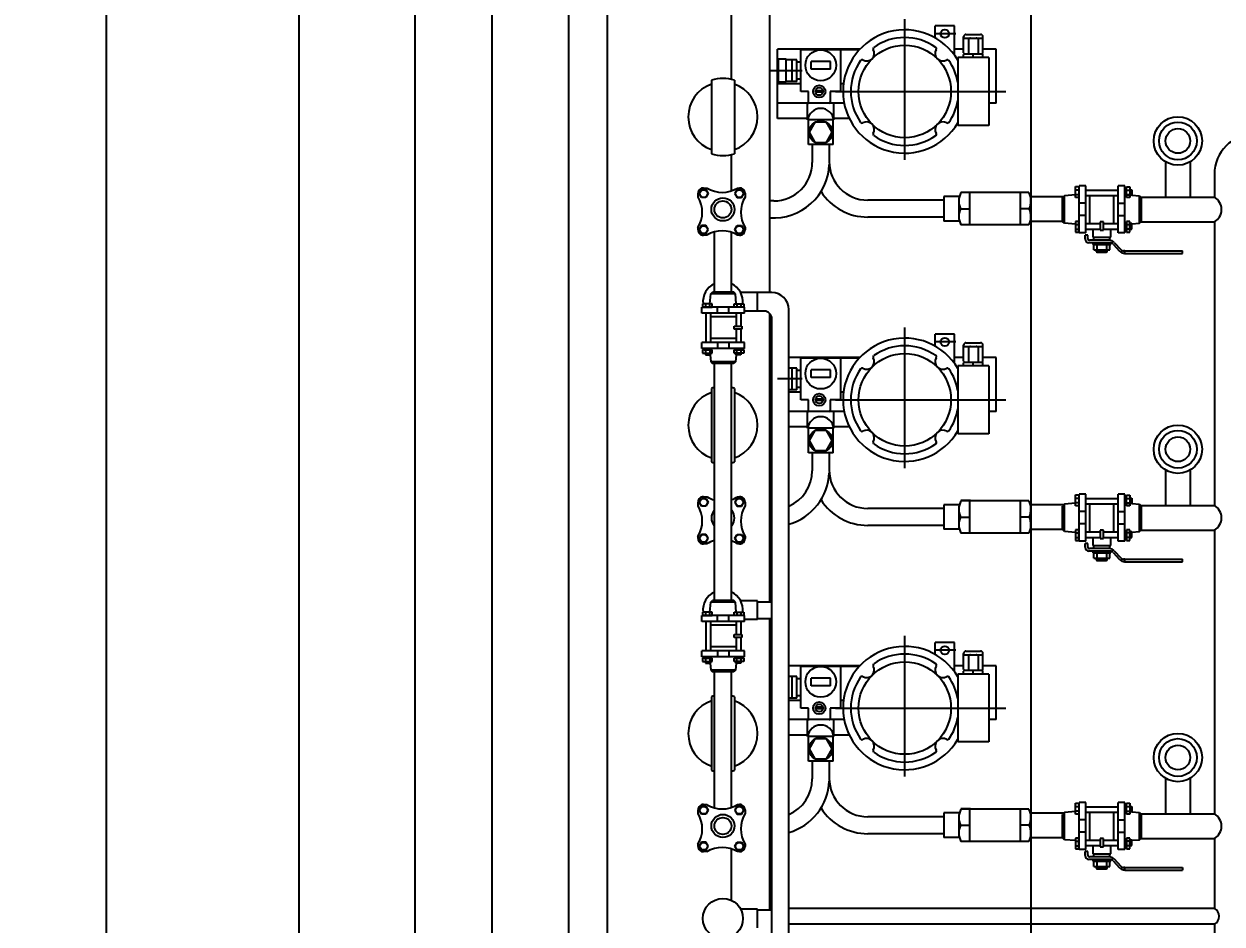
# Model space of a CAD drawing. Extents: x -59142 to 322364, y -122476 to 91021.
# Drawn here: x -14442 to -12886, y 63491 to 64659 of the extents above; entities that cross this region are included whole.
import ezdxf

# ---------------------------------------------------------------- set-up
doc = ezdxf.new("R2010")
doc.units = 0
doc.header["$LTSCALE"] = 1000
doc.header["$MEASUREMENT"] = 0
doc.layers.add('EQUIPMENT', color=171, linetype='Continuous')
doc.styles.get("Standard").update_dxf_attribs({"font": 'gbenor.shx', "bigfont": 'gbcbig.shx'})
doc.dimstyles.get("Standard").update_dxf_attribs({"dimscale": 100, "dimtxt": 3.5, "dimasz": 1, "dimexe": 2.5, "dimexo": 3, "dimgap": 1.5, "dimtad": 1, "dimdec": 0, "dimzin": 0, "dimdsep": 46, "dimtxsty": 'Standard', "dimblk": 'ARCHTICK', "dimcen": 0.09, "dimadec": 0, "dimazin": 0, "dimtfac": 1, "dimtdec": 0, "dimtix": 1, "dimtmove": 2, "dimatfit": 3, "dimfxl": 1, "dimtolj": 1, "dimtzin": 0, "dimarcsym": 0})

# ---------------------------------------------------------------- blocks, each defined once
blk = doc.blocks.new('A$C057769C0')
at = {"layer": 'EQUIPMENT', "linetype": 'Continuous'}
for p, q in [((6950, 1299.5), (6950, 9599.5)), ((7550, 1349.5), (7550, 5749.5)), ((7000, 1349.5), (7000, 4999.5)), ((7161, 4215.3), (7161, 4409.5)), ((7211, 3938.5), (7211, 4409.5)), ((7135, 4214.2), (7135, 4118.8)), ((7165, 4214.2), (7165, 4118.8)), ((7266, 4130.5), (7266, 4107.5)), ((7288, 4130.5), (7288, 4107.5)), ((7161, 4070.6), (7161, 4117.7)), ((7724.6, 4108.2), (7724.6, 4062.3)), ((7756.6, 4108.2), (7756.6, 4062.3)), ((7456.9, 4063.4), (7436.9, 4063.4)), ((7436.9, 4063.4), (7436.9, 4031.4)), ((7692.4, 4062.3), (7788, 4062.3)), ((7216, 4057.5), (7211, 4057.5)), ((7436.9, 4058.5), (7338, 4058.5)), ((7436.9, 4036.5), (7338, 4036.5)), ((7456.9, 4031.4), (7436.9, 4031.4)), ((7692.4, 4030.3), (7788, 4030.3)), ((7139, 3939.1), (7139, 4017.3)), ((7161, 3939.1), (7161, 4016.8)), ((7213.5, 3938.5), (7173.1, 3938.5)), ((7195, 3914.5), (7195, 3938.5)), ((7203.5, 3914.5), (7177.9, 3914.5)), ((7211, 3537.5), (7211, 3911.1)), ((7213.5, 1948.5), (7213.5, 3904.5)), ((7235.5, 1936.5), (7235.5, 3916.5)), ((7164.2, 3846.6), (7136.6, 3846.6)), ((7139, 3539.1), (7139, 3846.6)), ((7161, 3539.1), (7161, 3846.6)), ((7135, 3814.2), (7135, 3718.8)), ((7165, 3814.2), (7165, 3718.8)), ((7266, 3730.5), (7266, 3707.5)), ((7288, 3730.5), (7288, 3707.5)), ((7724.6, 3708.2), (7724.6, 3662.3)), ((7756.6, 3708.2), (7756.6, 3662.3)), ((7436.9, 3658.5), (7338, 3658.5)), ((7456.9, 3663.4), (7436.9, 3663.4)), ((7436.9, 3663.4), (7436.9, 3631.4)), ((7690.7, 3662.3), (7788, 3662.3)), ((7436.9, 3636.5), (7338, 3636.5)), ((7456.9, 3631.4), (7436.9, 3631.4)), ((7690.7, 3630.3), (7788, 3630.3)), ((7195, 3538.5), (7173.1, 3538.5)), ((7195, 3514.5), (7195, 3538.5)), ((7195, 3537.5), (7213.5, 3537.5)), ((7195, 3515.5), (7213.5, 3515.5)), ((7211, 3137.5), (7211, 3515.5)), ((7195, 3514.5), (7177.9, 3514.5)), ((7164.2, 3446.6), (7136.6, 3446.6)), ((7139, 3270.1), (7139, 3446.6)), ((7161, 3270.6), (7161, 3446.6)), ((7135, 3414.2), (7135, 3318.8)), ((7165, 3414.2), (7165, 3318.8)), ((7266, 3330.5), (7266, 3307.5)), ((7288, 3330.5), (7288, 3307.5)), ((7724.6, 3308.2), (7724.6, 3262.3)), ((7756.6, 3308.2), (7756.6, 3262.3)), ((7436.9, 3258.5), (7338, 3258.5)), ((7456.9, 3263.4), (7436.9, 3263.4)), ((7436.9, 3263.4), (7436.9, 3231.4)), ((7692.4, 3262.3), (7788, 3262.3)), ((7436.9, 3236.5), (7338, 3236.5)), ((7456.9, 3231.4), (7436.9, 3231.4)), ((7692.4, 3230.3), (7788, 3230.3)), ((7161, 3150.1), (7161, 3216.8)), ((7746.5, 3192.7), (7746.5, 3189.3)), ((7195, 3138.5), (7173.1, 3138.5)), ((7195, 3114.5), (7195, 3138.5)), ((7195, 3137.5), (7213.5, 3137.5))]:
    blk.add_line(p, q, dxfattribs=at)
at = {"layer": 'EQUIPMENT', "ltscale": 10}
for p, q in [((7386, 4110.9), (7386, 4293.2)), ((7252.7, 4226.5), (7211.2, 4226.5)), ((7296, 4199.5), (7517.1, 4199.5)), ((7386, 3710.9), (7386, 3893.2)), ((7252.7, 3826.5), (7221, 3826.5)), ((7296, 3799.5), (7517.1, 3799.5)), ((7386, 3310.9), (7386, 3493.2)), ((7296, 3399.5), (7517.1, 3399.5))]:
    blk.add_line(p, q, dxfattribs=at)
at = {"layer": 'EQUIPMENT'}
for p, q in [((7425.5, 4269.1), (7425.5, 4284.5)), ((7450.5, 4284.5), (7425.5, 4284.5)), ((7450.5, 4246.8), (7450.5, 4284.5)), ((7452.3, 4274.5), (7424, 4274.5)), ((7462.5, 4249.5), (7462.5, 4270.5)), ((7462.5, 4268.5), (7487.5, 4268.5)), ((7465.5, 4273.5), (7484.5, 4273.5)), ((7468.7, 4268.5), (7468.7, 4248.5)), ((7481.2, 4268.5), (7481.2, 4248.5)), ((7487.5, 4249.5), (7487.5, 4270.5)), ((7327.9, 4254.5), (7221, 4254.5)), ((7221, 4164.5), (7221, 4254.5)), ((7327, 4253.5), (7251, 4253.5)), ((7251, 4199.5), (7251, 4253.5)), ((7303, 4199.5), (7303, 4253.5)), ((7462.5, 4254.5), (7450.5, 4254.5)), ((7462.5, 4249.5), (7463.5, 4248.5)), ((7463.5, 4248.5), (7462.5, 4247.5)), ((7462.5, 4243.5), (7462.5, 4247.5)), ((7463.5, 4248.5), (7486.5, 4248.5)), ((7475, 4243.5), (7475, 4248.5)), ((7487.5, 4249.5), (7486.5, 4248.5)), ((7486.5, 4248.5), (7487.5, 4247.5)), ((7504.9, 4254.5), (7487.5, 4254.5)), ((7487.5, 4243.5), (7487.5, 4247.5)), ((7504.9, 4184.5), (7504.9, 4254.5)), ((7222, 4211.5), (7222, 4241.5)), ((7232, 4241.5), (7222, 4241.5)), ((7232, 4211.5), (7232, 4241.5)), ((7246, 4240.5), (7232, 4240.5)), ((7240, 4212.5), (7240, 4240.5)), ((7246, 4212.5), (7246, 4240.5)), ((7251, 4237.5), (7246, 4237.5)), ((7264.5, 4228.5), (7264.5, 4238.5)), ((7289.5, 4238.5), (7264.5, 4238.5)), ((7289.5, 4228.5), (7289.5, 4238.5)), ((7495, 4243.5), (7455, 4243.5)), ((7455, 4243.5), (7455, 4155.5)), ((7495, 4243.5), (7495, 4155.5)), ((7251, 4215.5), (7246, 4215.5)), ((7289.5, 4228.5), (7264.5, 4228.5)), ((7251, 4209.5), (7221, 4209.5)), ((7232, 4211.5), (7222, 4211.5)), ((7246, 4212.5), (7232, 4212.5)), ((7261, 4199.5), (7251, 4199.5)), ((7261, 4185.5), (7261, 4199.5)), ((7280, 4200.5), (7270, 4200.5)), ((7303, 4199.5), (7289, 4199.5)), ((7289, 4199.5), (7289, 4185.5)), ((7306.6, 4209.5), (7303, 4209.5)), ((7307.4, 4184.5), (7221, 4184.5)), ((7260, 4162.5), (7260, 4184.5)), ((7280, 4198.5), (7270, 4198.5)), ((7294, 4162.5), (7294, 4184.5)), ((7504.9, 4184.5), (7495, 4184.5)), ((7260, 4164.5), (7221, 4164.5)), ((7294, 4162.5), (7260, 4162.5)), ((7261, 4130.5), (7261, 4162.5)), ((7269.5, 4159.5), (7262, 4146.5)), ((7284.5, 4159.5), (7269.5, 4159.5)), ((7292, 4146.5), (7284.5, 4159.5)), ((7293, 4130.5), (7293, 4162.5)), ((7314.1, 4164.5), (7294, 4164.5)), ((7495, 4155.5), (7455, 4155.5)), ((7262, 4146.5), (7269.5, 4133.5)), ((7284.5, 4133.5), (7292, 4146.5)), ((7293, 4130.5), (7261, 4130.5)), ((7269.5, 4133.5), (7284.5, 4133.5)), ((7788, 4092.1), (7788, 4062.3)), ((7117.7, 4062.5), (7117.7, 4067.4)), ((7119.1, 4067), (7122.1, 4072.2)), ((7122.1, 4061.9), (7119.1, 4067)), ((7122.1, 4072.2), (7128, 4072.2)), ((7128, 4061.9), (7122.1, 4061.9)), ((7124.1, 4074.2), (7129.4, 4074.2)), ((7128, 4072.2), (7131, 4067)), ((7131, 4067), (7128, 4061.9)), ((7168.4, 4072.2), (7165.4, 4067)), ((7165.4, 4067), (7168.4, 4061.9)), ((7174.3, 4072.2), (7168.4, 4072.2)), ((7168.4, 4061.9), (7174.3, 4061.9)), ((7168.8, 4074.2), (7172.3, 4074.2)), ((7177.3, 4067), (7174.3, 4072.2)), ((7174.3, 4061.9), (7177.3, 4067)), ((7178.7, 4067.4), (7178.7, 4062.5)), ((7788, 4030.3), (7788, 3662.3)), ((7117.7, 4020), (7117.7, 4023.1)), ((7122.1, 4025.5), (7119.1, 4020.3)), ((7119.1, 4020.3), (7122.1, 4015.2)), ((7128, 4025.5), (7122.1, 4025.5)), ((7122.1, 4015.2), (7128, 4015.2)), ((7129.4, 4013.2), (7124.1, 4013.2)), ((7131, 4020.3), (7128, 4025.5)), ((7128, 4015.2), (7131, 4020.3)), ((7165.4, 4020.3), (7168.4, 4025.5)), ((7168.4, 4015.2), (7165.4, 4020.3)), ((7168.4, 4025.5), (7174.3, 4025.5)), ((7174.3, 4015.2), (7168.4, 4015.2)), ((7172.3, 4013.2), (7168.8, 4013.2)), ((7174.3, 4025.5), (7177.3, 4020.3)), ((7177.3, 4020.3), (7174.3, 4015.2)), ((7178.7, 4023.1), (7178.7, 4020)), ((7746.5, 3989.3), (7746.5, 3992.7)), ((7133.2, 3923.9), (7134.3, 3936.9)), ((7134.3, 3936.9), (7136.6, 3939.1)), ((7166.3, 3936.9), (7134.3, 3936.9)), ((7164.2, 3939.1), (7136.6, 3939.1)), ((7166.3, 3936.9), (7164.2, 3939.1)), ((7167.4, 3923.9), (7166.3, 3936.9)), ((7122.7, 3911.9), (7122.7, 3919.7)), ((7177.9, 3919.7), (7122.7, 3919.7)), ((7123.5, 3923.9), (7123.5, 3919.8)), ((7136.2, 3923.9), (7123.5, 3923.9)), ((7123.5, 3919.8), (7136.2, 3919.8)), ((7127.2, 3923.8), (7127.2, 3920)), ((7132.6, 3923.6), (7132.6, 3920.1)), ((7132.9, 3919.7), (7132.9, 3919.8)), ((7136.2, 3919.8), (7136.2, 3923.9)), ((7143, 3911.9), (7143, 3919.7)), ((7157.5, 3911.9), (7157.5, 3919.7)), ((7164.4, 3919.8), (7164.4, 3923.9)), ((7164.4, 3923.9), (7177.1, 3923.9)), ((7177.1, 3919.8), (7164.4, 3919.8)), ((7167.7, 3919.7), (7167.7, 3919.8)), ((7168, 3923.6), (7168, 3920.1)), ((7173.4, 3923.8), (7173.4, 3920)), ((7177.1, 3923.9), (7177.1, 3919.8)), ((7177.9, 3911.9), (7177.9, 3919.7)), ((7177.9, 3911.9), (7122.7, 3911.9)), ((7127.6, 3911.9), (7127.6, 3873.9)), ((7133.9, 3911.9), (7133.9, 3873.9)), ((7167, 3906.9), (7133.9, 3906.9)), ((7167, 3911.9), (7167, 3894.9)), ((7173.3, 3911.9), (7173.3, 3894.9)), ((7164.7, 3891.1), (7164.7, 3894.9)), ((7164.7, 3894.9), (7174.6, 3894.9)), ((7174.6, 3891.1), (7164.7, 3891.1)), ((7167, 3891.1), (7167, 3873.9)), ((7173.3, 3891.1), (7173.3, 3873.9)), ((7174.6, 3894.9), (7174.6, 3891.1)), ((7122.7, 3866.1), (7122.7, 3873.9)), ((7177.9, 3873.9), (7122.7, 3873.9)), ((7167, 3878.9), (7133.9, 3878.9)), ((7143, 3873.9), (7143, 3866.1)), ((7157.5, 3873.9), (7157.5, 3866.1)), ((7177.9, 3866.1), (7177.9, 3873.9)), ((7452.3, 3874.5), (7424, 3874.5)), ((7425.5, 3869.1), (7425.5, 3884.5)), ((7450.5, 3884.5), (7425.5, 3884.5)), ((7450.5, 3846.8), (7450.5, 3884.5)), ((7465.5, 3873.5), (7484.5, 3873.5)), ((7177.9, 3866.1), (7122.7, 3866.1)), ((7123.6, 3864.1), (7123.6, 3860)), ((7136.2, 3864.1), (7123.6, 3864.1)), ((7123.6, 3860), (7136.2, 3860)), ((7125.6, 3865.9), (7125.6, 3864.3)), ((7134.7, 3865.9), (7125.6, 3865.9)), ((7125.6, 3864.3), (7134.7, 3864.3)), ((7127.3, 3860), (7127.3, 3857.7)), ((7127.3, 3857.7), (7133.7, 3857.7)), ((7127.5, 3863.9), (7127.5, 3860.2)), ((7132.8, 3863.7), (7132.8, 3860.3)), ((7132.9, 3866.1), (7133.4, 3860)), ((7133.6, 3857.7), (7134.3, 3848.8)), ((7133.7, 3857.7), (7133.7, 3860)), ((7134.7, 3864.3), (7134.7, 3865.9)), ((7136.2, 3860), (7136.2, 3864.1)), ((7164.4, 3860), (7164.4, 3864.1)), ((7164.4, 3864.1), (7177, 3864.1)), ((7177, 3860), (7164.4, 3860)), ((7165.9, 3864.3), (7165.9, 3865.9)), ((7165.9, 3865.9), (7175, 3865.9)), ((7175, 3864.3), (7165.9, 3864.3)), ((7167, 3857.7), (7166.3, 3848.8)), ((7166.9, 3857.7), (7166.9, 3860)), ((7173.2, 3857.7), (7166.9, 3857.7)), ((7167.7, 3866.1), (7167.7, 3865.9)), ((7167.8, 3863.7), (7167.8, 3860.3)), ((7173.1, 3863.9), (7173.1, 3860.2)), ((7173.2, 3860), (7173.2, 3857.7)), ((7175, 3865.9), (7175, 3864.3)), ((7177, 3864.1), (7177, 3860)), ((7462.5, 3849.5), (7462.5, 3870.5)), ((7462.5, 3868.5), (7487.5, 3868.5)), ((7468.7, 3868.5), (7468.7, 3848.5)), ((7481.2, 3868.5), (7481.2, 3848.5)), ((7487.5, 3849.5), (7487.5, 3870.5)), ((7134.3, 3848.8), (7136.6, 3846.6)), ((7166.3, 3848.8), (7134.3, 3848.8)), ((7166.3, 3848.8), (7164.2, 3846.6)), ((7327.9, 3854.5), (7235.5, 3854.5)), ((7327, 3853.5), (7251, 3853.5)), ((7251, 3799.5), (7251, 3853.5)), ((7303, 3799.5), (7303, 3853.5)), ((7462.5, 3854.5), (7450.5, 3854.5)), ((7495, 3843.5), (7455, 3843.5)), ((7455, 3843.5), (7455, 3755.5)), ((7462.5, 3849.5), (7463.5, 3848.5)), ((7463.5, 3848.5), (7462.5, 3847.5)), ((7462.5, 3843.5), (7462.5, 3847.5)), ((7463.5, 3848.5), (7486.5, 3848.5)), ((7475, 3843.5), (7475, 3848.5)), ((7487.5, 3849.5), (7486.5, 3848.5)), ((7486.5, 3848.5), (7487.5, 3847.5)), ((7504.9, 3854.5), (7487.5, 3854.5)), ((7487.5, 3843.5), (7487.5, 3847.5)), ((7495, 3843.5), (7495, 3755.5)), ((7504.9, 3784.5), (7504.9, 3854.5)), ((7246, 3840.5), (7235.5, 3840.5)), ((7240, 3812.5), (7240, 3840.5)), ((7246, 3812.5), (7246, 3840.5)), ((7251, 3837.5), (7246, 3837.5)), ((7264.5, 3828.5), (7264.5, 3838.5)), ((7289.5, 3838.5), (7264.5, 3838.5)), ((7289.5, 3828.5), (7264.5, 3828.5)), ((7289.5, 3828.5), (7289.5, 3838.5)), ((7246, 3812.5), (7235.5, 3812.5)), ((7251, 3815.5), (7246, 3815.5)), ((7251, 3809.5), (7235.5, 3809.5)), ((7261, 3799.5), (7251, 3799.5)), ((7261, 3785.5), (7261, 3799.5)), ((7280, 3800.5), (7270, 3800.5)), ((7280, 3798.5), (7270, 3798.5)), ((7303, 3799.5), (7289, 3799.5)), ((7289, 3799.5), (7289, 3785.5)), ((7306.6, 3809.5), (7303, 3809.5)), ((7307.4, 3784.5), (7235.5, 3784.5)), ((7260, 3762.5), (7260, 3784.5)), ((7294, 3762.5), (7294, 3784.5)), ((7504.9, 3784.5), (7495, 3784.5)), ((7260, 3764.5), (7235.5, 3764.5)), ((7314.1, 3764.5), (7294, 3764.5)), ((7294, 3762.5), (7260, 3762.5)), ((7261, 3730.5), (7261, 3762.5)), ((7269.5, 3759.5), (7262, 3746.5)), ((7284.5, 3759.5), (7269.5, 3759.5)), ((7292, 3746.5), (7284.5, 3759.5)), ((7293, 3730.5), (7293, 3762.5)), ((7495, 3755.5), (7455, 3755.5)), ((7262, 3746.5), (7269.5, 3733.5)), ((7269.5, 3733.5), (7284.5, 3733.5)), ((7284.5, 3733.5), (7292, 3746.5)), ((7293, 3730.5), (7261, 3730.5)), ((7119.1, 3666.5), (7122.1, 3671.6)), ((7122.1, 3671.6), (7128, 3671.6)), ((7124.1, 3673.6), (7129.4, 3673.6)), ((7128, 3671.6), (7131, 3666.5)), ((7168.4, 3671.6), (7165.4, 3666.5)), ((7174.3, 3671.6), (7168.4, 3671.6)), ((7168.8, 3673.6), (7172.3, 3673.6)), ((7177.3, 3666.5), (7174.3, 3671.6)), ((7117.7, 3661.9), (7117.7, 3666.8)), ((7122.1, 3661.3), (7119.1, 3666.5)), ((7128, 3661.3), (7122.1, 3661.3)), ((7131, 3666.5), (7128, 3661.3)), ((7165.4, 3666.5), (7168.4, 3661.3)), ((7168.4, 3661.3), (7174.3, 3661.3)), ((7174.3, 3661.3), (7177.3, 3666.5)), ((7178.7, 3666.8), (7178.7, 3661.9)), ((7122.1, 3624.9), (7119.1, 3619.8)), ((7128, 3624.9), (7122.1, 3624.9)), ((7131, 3619.8), (7128, 3624.9)), ((7165.4, 3619.8), (7168.4, 3624.9)), ((7168.4, 3624.9), (7174.3, 3624.9)), ((7174.3, 3624.9), (7177.3, 3619.8)), ((7788, 3630.3), (7788, 3262.3)), ((7117.7, 3619.4), (7117.7, 3622.5)), ((7119.1, 3619.8), (7122.1, 3614.6)), ((7122.1, 3614.6), (7128, 3614.6)), ((7129.4, 3612.6), (7124.1, 3612.6)), ((7128, 3614.6), (7131, 3619.8)), ((7168.4, 3614.6), (7165.4, 3619.8)), ((7174.3, 3614.6), (7168.4, 3614.6)), ((7172.3, 3612.6), (7168.8, 3612.6)), ((7177.3, 3619.8), (7174.3, 3614.6)), ((7178.7, 3622.5), (7178.7, 3619.4)), ((7746.5, 3589.3), (7746.5, 3592.7)), ((7133.2, 3523.9), (7134.3, 3536.9)), ((7134.3, 3536.9), (7136.6, 3539.1)), ((7166.3, 3536.9), (7134.3, 3536.9)), ((7164.2, 3539.1), (7136.6, 3539.1)), ((7166.3, 3536.9), (7164.2, 3539.1)), ((7167.4, 3523.9), (7166.3, 3536.9)), ((7122.7, 3511.9), (7122.7, 3519.7)), ((7177.9, 3519.7), (7122.7, 3519.7)), ((7123.5, 3523.9), (7123.5, 3519.8)), ((7136.2, 3523.9), (7123.5, 3523.9)), ((7123.5, 3519.8), (7136.2, 3519.8)), ((7127.2, 3523.8), (7127.2, 3520)), ((7132.6, 3523.6), (7132.6, 3520.1)), ((7132.9, 3519.7), (7132.9, 3519.8)), ((7136.2, 3519.8), (7136.2, 3523.9)), ((7143, 3511.9), (7143, 3519.7)), ((7157.5, 3511.9), (7157.5, 3519.7)), ((7164.4, 3519.8), (7164.4, 3523.9)), ((7164.4, 3523.9), (7177.1, 3523.9)), ((7177.1, 3519.8), (7164.4, 3519.8)), ((7167.7, 3519.7), (7167.7, 3519.8)), ((7168, 3523.6), (7168, 3520.1)), ((7173.4, 3523.8), (7173.4, 3520)), ((7177.1, 3523.9), (7177.1, 3519.8)), ((7177.9, 3511.9), (7177.9, 3519.7)), ((7177.9, 3511.9), (7122.7, 3511.9)), ((7127.6, 3511.9), (7127.6, 3473.9)), ((7133.9, 3511.9), (7133.9, 3473.9)), ((7167, 3506.9), (7133.9, 3506.9)), ((7167, 3511.9), (7167, 3494.9)), ((7173.3, 3511.9), (7173.3, 3494.9)), ((7164.7, 3491.1), (7164.7, 3494.9)), ((7164.7, 3494.9), (7174.6, 3494.9)), ((7174.6, 3491.1), (7164.7, 3491.1)), ((7167, 3491.1), (7167, 3473.9)), ((7173.3, 3491.1), (7173.3, 3473.9)), ((7174.6, 3494.9), (7174.6, 3491.1)), ((7425.5, 3469.1), (7425.5, 3484.5)), ((7450.5, 3484.5), (7425.5, 3484.5)), ((7450.5, 3446.8), (7450.5, 3484.5)), ((7122.7, 3466.1), (7122.7, 3473.9)), ((7177.9, 3473.9), (7122.7, 3473.9)), ((7167, 3478.9), (7133.9, 3478.9)), ((7143, 3473.9), (7143, 3466.1)), ((7157.5, 3473.9), (7157.5, 3466.1)), ((7177.9, 3466.1), (7177.9, 3473.9)), ((7452.3, 3474.5), (7424, 3474.5)), ((7462.5, 3449.5), (7462.5, 3470.5)), ((7462.5, 3468.5), (7487.5, 3468.5)), ((7465.5, 3473.5), (7484.5, 3473.5)), ((7468.7, 3468.5), (7468.7, 3448.5)), ((7481.2, 3468.5), (7481.2, 3448.5)), ((7487.5, 3449.5), (7487.5, 3470.5)), ((7177.9, 3466.1), (7122.7, 3466.1)), ((7123.6, 3464.1), (7123.6, 3460)), ((7136.2, 3464.1), (7123.6, 3464.1)), ((7123.6, 3460), (7136.2, 3460)), ((7125.6, 3465.9), (7125.6, 3464.3)), ((7134.7, 3465.9), (7125.6, 3465.9)), ((7125.6, 3464.3), (7134.7, 3464.3)), ((7127.3, 3460), (7127.3, 3457.7)), ((7127.3, 3457.7), (7133.7, 3457.7)), ((7127.5, 3463.9), (7127.5, 3460.2)), ((7132.8, 3463.7), (7132.8, 3460.3)), ((7132.9, 3466.1), (7133.4, 3460)), ((7133.6, 3457.7), (7134.3, 3448.8)), ((7133.7, 3457.7), (7133.7, 3460)), ((7134.7, 3464.3), (7134.7, 3465.9)), ((7136.2, 3460), (7136.2, 3464.1)), ((7164.4, 3460), (7164.4, 3464.1)), ((7164.4, 3464.1), (7177, 3464.1)), ((7177, 3460), (7164.4, 3460)), ((7165.9, 3464.3), (7165.9, 3465.9)), ((7165.9, 3465.9), (7175, 3465.9)), ((7175, 3464.3), (7165.9, 3464.3)), ((7167, 3457.7), (7166.3, 3448.8)), ((7166.9, 3457.7), (7166.9, 3460)), ((7173.2, 3457.7), (7166.9, 3457.7)), ((7167.7, 3466.1), (7167.7, 3465.9)), ((7167.8, 3463.7), (7167.8, 3460.3)), ((7173.1, 3463.9), (7173.1, 3460.2)), ((7173.2, 3460), (7173.2, 3457.7)), ((7175, 3465.9), (7175, 3464.3)), ((7177, 3464.1), (7177, 3460)), ((7327.9, 3454.5), (7235.5, 3454.5)), ((7327, 3453.5), (7251, 3453.5)), ((7251, 3399.5), (7251, 3453.5)), ((7303, 3399.5), (7303, 3453.5)), ((7462.5, 3454.5), (7450.5, 3454.5)), ((7504.9, 3454.5), (7487.5, 3454.5)), ((7504.9, 3384.5), (7504.9, 3454.5)), ((7134.3, 3448.8), (7136.6, 3446.6)), ((7166.3, 3448.8), (7134.3, 3448.8)), ((7166.3, 3448.8), (7164.2, 3446.6)), ((7246, 3440.5), (7235.5, 3440.5)), ((7240, 3412.5), (7240, 3440.5)), ((7246, 3412.5), (7246, 3440.5)), ((7251, 3437.5), (7246, 3437.5)), ((7264.5, 3428.5), (7264.5, 3438.5)), ((7289.5, 3438.5), (7264.5, 3438.5)), ((7289.5, 3428.5), (7289.5, 3438.5)), ((7495, 3443.5), (7455, 3443.5)), ((7455, 3443.5), (7455, 3355.5)), ((7462.5, 3449.5), (7463.5, 3448.5)), ((7463.5, 3448.5), (7462.5, 3447.5)), ((7462.5, 3443.5), (7462.5, 3447.5)), ((7463.5, 3448.5), (7486.5, 3448.5)), ((7475, 3443.5), (7475, 3448.5)), ((7487.5, 3449.5), (7486.5, 3448.5)), ((7486.5, 3448.5), (7487.5, 3447.5)), ((7487.5, 3443.5), (7487.5, 3447.5)), ((7495, 3443.5), (7495, 3355.5)), ((7289.5, 3428.5), (7264.5, 3428.5)), ((7246, 3412.5), (7235.5, 3412.5)), ((7251, 3409.5), (7235.5, 3409.5)), ((7251, 3415.5), (7246, 3415.5)), ((7306.6, 3409.5), (7303, 3409.5)), ((7261, 3399.5), (7251, 3399.5)), ((7261, 3385.5), (7261, 3399.5)), ((7280, 3400.5), (7270, 3400.5)), ((7280, 3398.5), (7270, 3398.5)), ((7303, 3399.5), (7289, 3399.5)), ((7289, 3399.5), (7289, 3385.5)), ((7307.4, 3384.5), (7235.5, 3384.5)), ((7260, 3362.5), (7260, 3384.5)), ((7294, 3362.5), (7294, 3384.5)), ((7504.9, 3384.5), (7495, 3384.5)), ((7260, 3364.5), (7235.5, 3364.5)), ((7294, 3362.5), (7260, 3362.5)), ((7261, 3330.5), (7261, 3362.5)), ((7269.5, 3359.5), (7262, 3346.5)), ((7284.5, 3359.5), (7269.5, 3359.5)), ((7292, 3346.5), (7284.5, 3359.5)), ((7293, 3330.5), (7293, 3362.5)), ((7314.1, 3364.5), (7294, 3364.5)), ((7262, 3346.5), (7269.5, 3333.5)), ((7284.5, 3333.5), (7292, 3346.5)), ((7495, 3355.5), (7455, 3355.5)), ((7293, 3330.5), (7261, 3330.5)), ((7269.5, 3333.5), (7284.5, 3333.5)), ((7117.7, 3262.5), (7117.7, 3267.4)), ((7119.1, 3267), (7122.1, 3272.2)), ((7122.1, 3261.9), (7119.1, 3267)), ((7122.1, 3272.2), (7128, 3272.2)), ((7124.1, 3274.2), (7129.4, 3274.2)), ((7128, 3272.2), (7131, 3267)), ((7131, 3267), (7128, 3261.9)), ((7168.4, 3272.2), (7165.4, 3267)), ((7165.4, 3267), (7168.4, 3261.9)), ((7174.3, 3272.2), (7168.4, 3272.2)), ((7168.8, 3274.2), (7172.3, 3274.2)), ((7177.3, 3267), (7174.3, 3272.2)), ((7174.3, 3261.9), (7177.3, 3267)), ((7178.7, 3267.4), (7178.7, 3262.5)), ((7128, 3261.9), (7122.1, 3261.9)), ((7168.4, 3261.9), (7174.3, 3261.9)), ((7117.7, 3220), (7117.7, 3223.1)), ((7122.1, 3225.5), (7119.1, 3220.3)), ((7119.1, 3220.3), (7122.1, 3215.2)), ((7128, 3225.5), (7122.1, 3225.5)), ((7131, 3220.3), (7128, 3225.5)), ((7128, 3215.2), (7131, 3220.3)), ((7165.4, 3220.3), (7168.4, 3225.5)), ((7168.4, 3215.2), (7165.4, 3220.3)), ((7168.4, 3225.5), (7174.3, 3225.5)), ((7174.3, 3225.5), (7177.3, 3220.3)), ((7177.3, 3220.3), (7174.3, 3215.2)), ((7178.7, 3223.1), (7178.7, 3220)), ((7788, 3230.3), (7788, 3139.3)), ((7122.1, 3215.2), (7128, 3215.2)), ((7129.4, 3213.2), (7124.1, 3213.2)), ((7174.3, 3215.2), (7168.4, 3215.2)), ((7172.3, 3213.2), (7168.8, 3213.2)), ((7788, 3139.3), (7235.5, 3139.3)), ((7788, 3119.3), (7235.5, 3119.3)), ((7788, 3119.3), (7788, 2862.3))]:
    blk.add_line(p, q, dxfattribs=at)
at = {"layer": 'EQUIPMENT', "ltscale": 8}
for p, q in [((7607.7, 4076), (7612.2, 4076)), ((7607.7, 4062), (7607.7, 4076)), ((7612.2, 4076), (7612.2, 4062)), ((7621, 4076.9), (7612.4, 4076.9)), ((7612.4, 4015.9), (7612.4, 4076.9)), ((7621, 4015.9), (7621, 4076.9)), ((7671.7, 4076.9), (7663, 4076.9)), ((7663, 4015.9), (7663, 4076.9)), ((7671.7, 4015.9), (7671.7, 4076.9)), ((7673.8, 4075.9), (7678.3, 4075.9)), ((7673.8, 4061.9), (7673.8, 4075.9)), ((7678.3, 4075.9), (7678.3, 4061.9)), ((7471.5, 4068.6), (7458.9, 4068.6)), ((7547.1, 4068.4), (7458.9, 4068.4)), ((7470.1, 4068.6), (7470.1, 4026.6)), ((7535.9, 4068.4), (7535.9, 4026.4)), ((7592.3, 4063), (7549.2, 4063)), ((7593.3, 4064.1), (7590.9, 4061.5)), ((7590.9, 4031), (7590.9, 4061.5)), ((7607.7, 4065.3), (7593.3, 4064.1)), ((7593.3, 4028.7), (7593.3, 4064.1)), ((7612.2, 4062), (7607.7, 4062)), ((7607.9, 4071.9), (7612, 4071.9)), ((7608.1, 4066), (7611.9, 4066)), ((7612.4, 4065.6), (7612.2, 4065.6)), ((7621, 4071.5), (7663, 4071.5)), ((7621, 4064.5), (7663, 4064.5)), ((7626.5, 4028), (7626.5, 4064.5)), ((7657.5, 4028), (7657.5, 4064.5)), ((7671.7, 4065.6), (7678.3, 4065.1)), ((7671.8, 4073.7), (7673.6, 4073.7)), ((7671.8, 4063.6), (7671.8, 4073.7)), ((7673.6, 4063.6), (7671.8, 4063.6)), ((7673.6, 4073.7), (7673.6, 4063.6)), ((7678.3, 4061.9), (7673.8, 4061.9)), ((7674, 4071.6), (7678.1, 4071.6)), ((7674.2, 4065.7), (7678.1, 4065.7)), ((7678.4, 4071.8), (7680.8, 4071.8)), ((7680.8, 4064.8), (7678.4, 4064.8)), ((7680.8, 4071.8), (7680.8, 4064.8)), ((7680.8, 4064.9), (7690.7, 4064.1)), ((7690.7, 4028.7), (7690.7, 4064.1)), ((7690.7, 4064.1), (7693.2, 4061.5)), ((7693.2, 4031), (7693.2, 4061.5)), ((7456.1, 4056.1), (7456.1, 4036)), ((7458.4, 4047.4), (7470.1, 4047.4)), ((7547.7, 4047.4), (7535.9, 4047.4)), ((7549.9, 4056.1), (7549.9, 4036)), ((7621, 4054.4), (7612.4, 4054.4)), ((7663, 4054.4), (7671.7, 4054.4)), ((7590.9, 4031), (7549, 4031)), ((7593.3, 4028.7), (7590.9, 4031)), ((7607.7, 4027.5), (7593.3, 4028.7)), ((7607.7, 4030.8), (7607.7, 4016.8)), ((7612.2, 4030.8), (7607.7, 4030.8)), ((7612.2, 4016.8), (7612.2, 4030.8)), ((7621, 4038.4), (7612.4, 4038.4)), ((7644, 4030.4), (7639.8, 4030.4)), ((7639.8, 4030.4), (7639.8, 4019.5)), ((7644, 4019.5), (7644, 4030.4)), ((7663, 4038.4), (7671.7, 4038.4)), ((7673.6, 4029.2), (7671.8, 4029.2)), ((7671.8, 4029.2), (7671.8, 4019)), ((7673.6, 4019), (7673.6, 4029.2)), ((7673.8, 4030.8), (7673.8, 4016.8)), ((7678.3, 4030.8), (7673.8, 4030.8)), ((7678.3, 4016.8), (7678.3, 4030.8)), ((7680.8, 4027.9), (7690.7, 4028.7)), ((7690.7, 4028.7), (7693.2, 4031)), ((7547.1, 4026.4), (7458.9, 4026.4)), ((7607.7, 4016.8), (7612.2, 4016.8)), ((7607.9, 4020.9), (7612, 4020.9)), ((7608.1, 4026.8), (7611.9, 4026.8)), ((7612.4, 4027.1), (7612.2, 4027.1)), ((7621, 4015.9), (7612.4, 4015.9)), ((7623.6, 4013.2), (7620.2, 4013.2)), ((7620.2, 4008.1), (7620.2, 4013.2)), ((7621, 4028), (7639.8, 4028)), ((7621, 4021), (7639.8, 4021)), ((7623.6, 4008.9), (7623.6, 4013.2)), ((7630.4, 4010.3), (7630.4, 4021)), ((7639.8, 4019.5), (7644, 4019.5)), ((7644, 4028), (7663, 4028)), ((7644, 4021), (7663, 4021)), ((7653.7, 4010.3), (7653.7, 4021)), ((7671.7, 4015.9), (7663, 4015.9)), ((7671.7, 4027.1), (7671.8, 4027.1)), ((7671.8, 4019), (7673.6, 4019)), ((7673.8, 4016.8), (7678.3, 4016.8)), ((7674, 4021.2), (7678.1, 4021.2)), ((7674.2, 4027.1), (7678.1, 4027.1)), ((7680.8, 4028), (7678.4, 4028)), ((7678.4, 4021), (7680.8, 4021)), ((7680.8, 4021), (7680.8, 4028)), ((7653, 4003.1), (7625.2, 4003.1)), ((7651.8, 4006.4), (7626, 4006.4)), ((7630.4, 4010.3), (7653.7, 4010.3)), ((7630.5, 4000.9), (7630.5, 4003.1)), ((7630.5, 4000.9), (7653.4, 4000.9)), ((7631.6, 4006.4), (7631.6, 4010.3)), ((7631.6, 3994), (7631.6, 4000.9)), ((7635.8, 3994), (7635.8, 4000.9)), ((7648.2, 3994), (7648.2, 4000.9)), ((7652.3, 4006.4), (7652.3, 4010.3)), ((7652.3, 3994), (7652.3, 4000.9)), ((7653.4, 4000.9), (7653.4, 4003.1)), ((7656.7, 4001.4), (7664.9, 3992.3)), ((7657.9, 4003.7), (7666.4, 3994.3)), ((7631.6, 3994), (7652.3, 3994)), ((7635.1, 3991.5), (7635.1, 3994)), ((7635.1, 3991.5), (7648.9, 3991.5)), ((7635.1, 3991.5), (7636, 3990.8)), ((7636, 3990.8), (7636, 3994)), ((7636, 3990.8), (7648, 3990.8)), ((7648, 3990.8), (7648, 3994)), ((7648.9, 3991.5), (7648, 3990.8)), ((7648.9, 3991.5), (7648.9, 3994)), ((7671.9, 3992.7), (7670.1, 3992.7)), ((7671.9, 3989.4), (7671.3, 3989.4)), ((7671.9, 3988.5), (7671.9, 3993.5)), ((7671.9, 3992.7), (7746.5, 3992.7)), ((7671.9, 3989.3), (7746.5, 3989.3)), ((7607.7, 3676), (7612.2, 3676)), ((7607.7, 3662), (7607.7, 3676)), ((7607.9, 3671.9), (7612, 3671.9)), ((7612.2, 3676), (7612.2, 3662)), ((7621, 3676.9), (7612.4, 3676.9)), ((7612.4, 3615.9), (7612.4, 3676.9)), ((7621, 3615.9), (7621, 3676.9)), ((7621, 3671.5), (7663, 3671.5)), ((7671.7, 3676.9), (7663, 3676.9)), ((7663, 3615.9), (7663, 3676.9)), ((7671.7, 3615.9), (7671.7, 3676.9)), ((7671.8, 3673.7), (7673.6, 3673.7)), ((7671.8, 3663.6), (7671.8, 3673.7)), ((7673.6, 3673.7), (7673.6, 3663.6)), ((7673.8, 3675.9), (7678.3, 3675.9)), ((7673.8, 3661.9), (7673.8, 3675.9)), ((7674, 3671.6), (7678.1, 3671.6)), ((7678.3, 3675.9), (7678.3, 3661.9)), ((7678.4, 3671.8), (7680.8, 3671.8)), ((7680.8, 3671.8), (7680.8, 3664.8)), ((7456.1, 3656.1), (7456.1, 3636)), ((7471.5, 3668.6), (7458.9, 3668.6)), ((7547.1, 3668.4), (7458.9, 3668.4)), ((7470.1, 3668.6), (7470.1, 3626.6)), ((7535.9, 3668.4), (7535.9, 3626.4)), ((7592.3, 3663), (7549.2, 3663)), ((7549.9, 3656.1), (7549.9, 3636)), ((7593.3, 3664.1), (7590.9, 3661.5)), ((7590.9, 3631), (7590.9, 3661.5)), ((7607.7, 3665.3), (7593.3, 3664.1)), ((7593.3, 3628.7), (7593.3, 3664.1)), ((7612.2, 3662), (7607.7, 3662)), ((7608.1, 3666), (7611.9, 3666)), ((7612.4, 3665.6), (7612.2, 3665.6)), ((7621, 3664.5), (7663, 3664.5)), ((7626.5, 3628), (7626.5, 3664.5)), ((7657.5, 3628), (7657.5, 3664.5)), ((7671.7, 3665.6), (7678.3, 3665.1)), ((7673.6, 3663.6), (7671.8, 3663.6)), ((7678.3, 3661.9), (7673.8, 3661.9)), ((7674.2, 3665.7), (7678.1, 3665.7)), ((7680.8, 3664.8), (7678.4, 3664.8)), ((7680.8, 3664.9), (7690.7, 3664.1)), ((7690.7, 3628.7), (7690.7, 3664.1)), ((7690.7, 3664.1), (7693.2, 3661.5)), ((7693.2, 3631), (7693.2, 3661.5)), ((7458.4, 3647.4), (7470.1, 3647.4)), ((7547.7, 3647.4), (7535.9, 3647.4)), ((7621, 3654.4), (7612.4, 3654.4)), ((7663, 3654.4), (7671.7, 3654.4)), ((7547.1, 3626.4), (7458.9, 3626.4)), ((7590.9, 3631), (7549, 3631)), ((7593.3, 3628.7), (7590.9, 3631)), ((7607.7, 3627.5), (7593.3, 3628.7)), ((7607.7, 3630.8), (7607.7, 3616.8)), ((7612.2, 3630.8), (7607.7, 3630.8)), ((7608.1, 3626.8), (7611.9, 3626.8)), ((7612.2, 3616.8), (7612.2, 3630.8)), ((7612.4, 3627.1), (7612.2, 3627.1)), ((7621, 3638.4), (7612.4, 3638.4)), ((7621, 3628), (7639.8, 3628)), ((7644, 3630.4), (7639.8, 3630.4)), ((7639.8, 3630.4), (7639.8, 3619.5)), ((7644, 3619.5), (7644, 3630.4)), ((7644, 3628), (7663, 3628)), ((7663, 3638.4), (7671.7, 3638.4)), ((7671.7, 3627.1), (7671.8, 3627.1)), ((7673.6, 3629.2), (7671.8, 3629.2)), ((7671.8, 3629.2), (7671.8, 3619)), ((7673.6, 3619), (7673.6, 3629.2)), ((7673.8, 3630.8), (7673.8, 3616.8)), ((7678.3, 3630.8), (7673.8, 3630.8)), ((7674.2, 3627.1), (7678.1, 3627.1)), ((7678.3, 3616.8), (7678.3, 3630.8)), ((7680.8, 3628), (7678.4, 3628)), ((7680.8, 3627.9), (7690.7, 3628.7)), ((7680.8, 3621), (7680.8, 3628)), ((7690.7, 3628.7), (7693.2, 3631)), ((7607.7, 3616.8), (7612.2, 3616.8)), ((7607.9, 3620.9), (7612, 3620.9)), ((7621, 3615.9), (7612.4, 3615.9)), ((7623.6, 3613.2), (7620.2, 3613.2)), ((7620.2, 3608.1), (7620.2, 3613.2)), ((7621, 3621), (7639.8, 3621)), ((7623.6, 3608.9), (7623.6, 3613.2)), ((7630.4, 3610.3), (7630.4, 3621)), ((7630.4, 3610.3), (7653.7, 3610.3)), ((7631.6, 3606.4), (7631.6, 3610.3)), ((7639.8, 3619.5), (7644, 3619.5)), ((7644, 3621), (7663, 3621)), ((7652.3, 3606.4), (7652.3, 3610.3)), ((7653.7, 3610.3), (7653.7, 3621)), ((7671.7, 3615.9), (7663, 3615.9)), ((7671.8, 3619), (7673.6, 3619)), ((7673.8, 3616.8), (7678.3, 3616.8)), ((7674, 3621.2), (7678.1, 3621.2)), ((7678.4, 3621), (7680.8, 3621)), ((7653, 3603.1), (7625.2, 3603.1)), ((7651.8, 3606.4), (7626, 3606.4)), ((7630.5, 3600.9), (7630.5, 3603.1)), ((7630.5, 3600.9), (7653.4, 3600.9)), ((7631.6, 3594), (7631.6, 3600.9)), ((7631.6, 3594), (7652.3, 3594)), ((7635.1, 3591.5), (7635.1, 3594)), ((7635.8, 3594), (7635.8, 3600.9)), ((7636, 3590.8), (7636, 3594)), ((7648, 3590.8), (7648, 3594)), ((7648.2, 3594), (7648.2, 3600.9)), ((7648.9, 3591.5), (7648.9, 3594)), ((7652.3, 3594), (7652.3, 3600.9)), ((7653.4, 3600.9), (7653.4, 3603.1)), ((7656.7, 3601.4), (7664.9, 3592.3)), ((7657.9, 3603.7), (7666.4, 3594.3)), ((7671.9, 3592.7), (7670.1, 3592.7)), ((7671.9, 3588.5), (7671.9, 3593.5)), ((7671.9, 3592.7), (7746.5, 3592.7)), ((7635.1, 3591.5), (7648.9, 3591.5)), ((7635.1, 3591.5), (7636, 3590.8)), ((7636, 3590.8), (7648, 3590.8)), ((7648.9, 3591.5), (7648, 3590.8)), ((7671.9, 3589.4), (7671.3, 3589.4)), ((7671.9, 3589.3), (7746.5, 3589.3)), ((7471.5, 3268.6), (7458.9, 3268.6)), ((7547.1, 3268.4), (7458.9, 3268.4)), ((7470.1, 3268.6), (7470.1, 3226.6)), ((7535.9, 3268.4), (7535.9, 3226.4)), ((7607.7, 3276), (7612.2, 3276)), ((7607.7, 3262), (7607.7, 3276)), ((7607.9, 3271.9), (7612, 3271.9)), ((7612.2, 3276), (7612.2, 3262)), ((7621, 3276.9), (7612.4, 3276.9)), ((7612.4, 3215.9), (7612.4, 3276.9)), ((7621, 3215.9), (7621, 3276.9)), ((7621, 3271.5), (7663, 3271.5)), ((7671.7, 3276.9), (7663, 3276.9)), ((7663, 3215.9), (7663, 3276.9)), ((7671.7, 3215.9), (7671.7, 3276.9)), ((7671.8, 3273.7), (7673.6, 3273.7)), ((7671.8, 3263.6), (7671.8, 3273.7)), ((7673.6, 3273.7), (7673.6, 3263.6)), ((7673.8, 3275.9), (7678.3, 3275.9)), ((7673.8, 3261.9), (7673.8, 3275.9)), ((7674, 3271.6), (7678.1, 3271.6)), ((7678.3, 3275.9), (7678.3, 3261.9)), ((7678.4, 3271.8), (7680.8, 3271.8)), ((7680.8, 3271.8), (7680.8, 3264.8)), ((7456.1, 3256.1), (7456.1, 3236)), ((7592.3, 3263), (7549.2, 3263)), ((7549.9, 3256.1), (7549.9, 3236)), ((7593.3, 3264.1), (7590.9, 3261.5)), ((7590.9, 3231), (7590.9, 3261.5)), ((7607.7, 3265.3), (7593.3, 3264.1)), ((7593.3, 3228.7), (7593.3, 3264.1)), ((7612.2, 3262), (7607.7, 3262)), ((7608.1, 3266), (7611.9, 3266)), ((7612.4, 3265.6), (7612.2, 3265.6)), ((7621, 3254.4), (7612.4, 3254.4)), ((7621, 3264.5), (7663, 3264.5)), ((7626.5, 3228), (7626.5, 3264.5)), ((7657.5, 3228), (7657.5, 3264.5)), ((7663, 3254.4), (7671.7, 3254.4)), ((7671.7, 3265.6), (7678.3, 3265.1)), ((7673.6, 3263.6), (7671.8, 3263.6)), ((7678.3, 3261.9), (7673.8, 3261.9)), ((7674.2, 3265.7), (7678.1, 3265.7)), ((7680.8, 3264.8), (7678.4, 3264.8)), ((7680.8, 3264.9), (7690.7, 3264.1)), ((7690.7, 3228.7), (7690.7, 3264.1)), ((7690.7, 3264.1), (7693.2, 3261.5)), ((7693.2, 3231), (7693.2, 3261.5)), ((7458.4, 3247.4), (7470.1, 3247.4)), ((7547.7, 3247.4), (7535.9, 3247.4)), ((7621, 3238.4), (7612.4, 3238.4)), ((7663, 3238.4), (7671.7, 3238.4)), ((7547.1, 3226.4), (7458.9, 3226.4)), ((7590.9, 3231), (7549, 3231)), ((7593.3, 3228.7), (7590.9, 3231)), ((7607.7, 3227.5), (7593.3, 3228.7)), ((7607.7, 3230.8), (7607.7, 3216.8)), ((7612.2, 3230.8), (7607.7, 3230.8)), ((7607.9, 3220.9), (7612, 3220.9)), ((7608.1, 3226.8), (7611.9, 3226.8)), ((7612.2, 3216.8), (7612.2, 3230.8)), ((7612.4, 3227.1), (7612.2, 3227.1)), ((7621, 3228), (7639.8, 3228)), ((7621, 3221), (7639.8, 3221)), ((7630.4, 3210.3), (7630.4, 3221)), ((7644, 3230.4), (7639.8, 3230.4)), ((7639.8, 3230.4), (7639.8, 3219.5)), ((7639.8, 3219.5), (7644, 3219.5)), ((7644, 3219.5), (7644, 3230.4)), ((7644, 3228), (7663, 3228)), ((7644, 3221), (7663, 3221)), ((7653.7, 3210.3), (7653.7, 3221)), ((7671.7, 3227.1), (7671.8, 3227.1)), ((7673.6, 3229.2), (7671.8, 3229.2)), ((7671.8, 3229.2), (7671.8, 3219)), ((7673.6, 3219), (7673.6, 3229.2)), ((7673.8, 3230.8), (7673.8, 3216.8)), ((7678.3, 3230.8), (7673.8, 3230.8)), ((7674, 3221.2), (7678.1, 3221.2)), ((7674.2, 3227.1), (7678.1, 3227.1)), ((7678.3, 3216.8), (7678.3, 3230.8)), ((7680.8, 3228), (7678.4, 3228)), ((7678.4, 3221), (7680.8, 3221)), ((7680.8, 3227.9), (7690.7, 3228.7)), ((7680.8, 3221), (7680.8, 3228)), ((7690.7, 3228.7), (7693.2, 3231)), ((7607.7, 3216.8), (7612.2, 3216.8)), ((7621, 3215.9), (7612.4, 3215.9)), ((7623.6, 3213.2), (7620.2, 3213.2)), ((7620.2, 3208.1), (7620.2, 3213.2)), ((7623.6, 3208.9), (7623.6, 3213.2)), ((7651.8, 3206.4), (7626, 3206.4)), ((7630.4, 3210.3), (7653.7, 3210.3)), ((7631.6, 3206.4), (7631.6, 3210.3)), ((7652.3, 3206.4), (7652.3, 3210.3)), ((7671.7, 3215.9), (7663, 3215.9)), ((7671.8, 3219), (7673.6, 3219)), ((7673.8, 3216.8), (7678.3, 3216.8)), ((7653, 3203.1), (7625.2, 3203.1)), ((7630.5, 3200.9), (7630.5, 3203.1)), ((7630.5, 3200.9), (7653.4, 3200.9)), ((7631.6, 3194), (7631.6, 3200.9)), ((7631.6, 3194), (7652.3, 3194)), ((7635.1, 3191.5), (7635.1, 3194)), ((7635.1, 3191.5), (7648.9, 3191.5)), ((7635.1, 3191.5), (7636, 3190.8)), ((7635.8, 3194), (7635.8, 3200.9)), ((7636, 3190.8), (7636, 3194)), ((7636, 3190.8), (7648, 3190.8)), ((7648, 3190.8), (7648, 3194)), ((7648.9, 3191.5), (7648, 3190.8)), ((7648.2, 3194), (7648.2, 3200.9)), ((7648.9, 3191.5), (7648.9, 3194)), ((7652.3, 3194), (7652.3, 3200.9)), ((7653.4, 3200.9), (7653.4, 3203.1)), ((7656.7, 3201.4), (7664.9, 3192.3)), ((7657.9, 3203.7), (7666.4, 3194.3)), ((7671.9, 3192.7), (7670.1, 3192.7)), ((7671.9, 3189.4), (7671.3, 3189.4)), ((7671.9, 3188.5), (7671.9, 3193.5)), ((7671.9, 3192.7), (7746.5, 3192.7)), ((7671.9, 3189.3), (7746.5, 3189.3))]:
    blk.add_line(p, q, dxfattribs=at)
at = {"layer": 'EQUIPMENT', "ltscale": 0.5}
blk.add_lwpolyline([(6850, 500), (9950, 500), (9950, 15399.5), (6850, 15399.5), (6850, 500)], dxfattribs=at)
at = {"layer": 'EQUIPMENT'}
for centre, radius in [((7438.1, 4274.5), 5.5), ((7277, 4233.5), 20), ((7386, 4199.5), 60), ((7275, 4199.5), 8), ((7275, 4199.5), 5), ((7277, 4146.5), 15), ((7125.1, 4067), 4.94), ((7171.3, 4067), 4.94), ((7125.1, 4020.3), 4.94), ((7171.3, 4020.3), 4.94), ((7438.1, 3874.5), 5.5), ((7386, 3799.5), 60), ((7277, 3833.5), 20), ((7275, 3799.5), 8), ((7275, 3799.5), 5), ((7277, 3746.5), 15), ((7125.1, 3666.5), 4.94), ((7171.3, 3666.5), 4.94), ((7125.1, 3619.8), 4.94), ((7171.3, 3619.8), 4.94), ((7438.1, 3474.5), 5.5), ((7277, 3433.5), 20), ((7386, 3399.5), 60), ((7275, 3399.5), 8), ((7275, 3399.5), 5), ((7277, 3346.5), 15), ((7125.1, 3267), 4.94), ((7171.3, 3267), 4.94), ((7125.1, 3220.3), 4.94), ((7171.3, 3220.3), 4.94)]:
    blk.add_circle(centre, radius, dxfattribs=at)
at = {"layer": 'EQUIPMENT', "linetype": 'Continuous'}
for centre, radius in [((7740.6, 4135.3), 31.4), ((7740.6, 4135.3), 24.5), ((7740.6, 4135.3), 16), ((7150, 4046.5), 15), ((7150, 4046.5), 11), ((7740.6, 3735.3), 31.4), ((7740.6, 3735.3), 24.5), ((7740.6, 3735.3), 16), ((7740.6, 3335.3), 31.4), ((7740.6, 3335.3), 24.5), ((7740.6, 3335.3), 16), ((7150, 3246.5), 15), ((7150, 3246.5), 11), ((7150, 3126.5), 26)]:
    blk.add_circle(centre, radius, dxfattribs=at)
at = {"layer": 'EQUIPMENT'}
for centre, radius, start, end in [((7386, 4199.5), 80, 30.4015, 329.5985), ((7386, 4199.5), 70, 54.8382, 125.1618), ((7465.5, 4270.5), 3, 90, 180), ((7484.5, 4270.5), 3, 0, 90), ((7336.5, 4249), 10, 239.4775, 30.5225), ((7346.8, 4255.1), 2, 125.1618, 210.5225), ((7435.5, 4249), 10, 149.4775, 300.5225), ((7425.2, 4255.1), 2, 329.4775, 54.8382), ((7386, 4199.5), 70, 144.8382, 215.1618), ((7330.4, 4238.7), 2, 59.4775, 144.8382), ((7441.6, 4238.7), 2, 35.1618, 120.5225), ((7386, 4199.5), 70, 9.6963, 35.1618), ((7262, 4185.5), 1, 180, 270), ((7288, 4185.5), 1, 270, 0), ((7386, 4199.5), 70, 324.8382, 350.3037), ((7277, 4160.4), 17.1, 7.1527, 172.8473), ((7330.4, 4160.4), 2, 215.1618, 300.5225), ((7336.5, 4150), 10, 329.4775, 120.5225), ((7435.5, 4150), 10, 59.4775, 210.5225), ((7441.6, 4160.4), 2, 239.4775, 324.8382), ((7346.8, 4143.9), 2, 149.4775, 234.8382), ((7386, 4199.5), 70, 234.8382, 305.1618), ((7425.2, 4143.9), 2, 305.1618, 30.5225), ((7085, 4042.8), 38.2, 328.6025, 31.1226), ((7124.5, 4067.4), 6.84, 86.2396, 179.5652), ((7149.1, 4106.8), 38.2, 238.8774, 301.3975), ((7171.9, 4067.4), 6.84, 0.4348, 93.7604), ((7211.4, 4042.8), 38.2, 148.8774, 211.3975), ((7124.5, 4020), 6.84, 180.4348, 273.7604), ((7149.2, 3980.5), 38.2, 58.8774, 121.3975), ((7149.1, 3980.5), 38.2, 113.87, 121.1226), ((7149.1, 3980.5), 38.2, 58.8774, 62.6489), ((7171.9, 4020), 6.84, 266.2396, 359.5652), ((7386, 3799.5), 80, 30.4015, 329.5985), ((7465.5, 3870.5), 3, 90, 180), ((7484.5, 3870.5), 3, 0, 90), ((7386, 3799.5), 70, 54.8382, 125.1618), ((7336.5, 3849), 10, 239.4775, 30.5225), ((7346.8, 3855.1), 2, 125.1618, 210.5225), ((7435.5, 3849), 10, 149.4775, 300.5225), ((7425.2, 3855.1), 2, 329.4775, 54.8382), ((7386, 3799.5), 70, 144.8382, 215.1618), ((7330.4, 3838.7), 2, 59.4775, 144.8382), ((7441.6, 3838.7), 2, 35.1618, 120.5225), ((7386, 3799.5), 70, 9.6963, 35.1618), ((7262, 3785.5), 1, 180, 270), ((7288, 3785.5), 1, 270, 0), ((7386, 3799.5), 70, 324.8382, 350.3037), ((7277, 3760.4), 17.1, 7.1527, 172.8473), ((7330.4, 3760.4), 2, 215.1618, 300.5225), ((7336.5, 3750), 10, 329.4775, 120.5225), ((7435.5, 3750), 10, 59.4775, 210.5225), ((7441.6, 3760.4), 2, 239.4775, 324.8382), ((7346.8, 3743.9), 2, 149.4775, 234.8382), ((7386, 3799.5), 70, 234.8382, 305.1618), ((7425.2, 3743.9), 2, 305.1618, 30.5225), ((7124.5, 3666.8), 6.84, 86.2396, 179.5652), ((7149.1, 3706.3), 38.2, 238.8774, 254.6546), ((7149.1, 3706.3), 38.2, 288.1795, 301.3975), ((7171.9, 3666.8), 6.84, 0.4348, 93.7604), ((7085, 3642.2), 38.2, 328.6025, 31.1226), ((7211.4, 3642.2), 38.2, 148.8774, 211.3975), ((7124.5, 3619.4), 6.84, 180.4348, 273.7604), ((7149.2, 3580), 38.2, 105.5545, 121.3975), ((7149.1, 3580), 38.2, 113.87, 121.1226), ((7149.2, 3580), 38.2, 58.8774, 72.0325), ((7149.1, 3580), 38.2, 58.8774, 62.6489), ((7171.9, 3619.4), 6.84, 266.2396, 359.5652), ((7386, 3399.5), 80, 30.4015, 329.5985), ((7386, 3399.5), 70, 54.8382, 125.1618), ((7465.5, 3470.5), 3, 90, 180), ((7484.5, 3470.5), 3, 0, 90), ((7336.5, 3449), 10, 239.4775, 30.5225), ((7346.8, 3455.1), 2, 125.1618, 210.5225), ((7435.5, 3449), 10, 149.4775, 300.5225), ((7425.2, 3455.1), 2, 329.4775, 54.8382), ((7386, 3399.5), 70, 144.8382, 215.1618), ((7330.4, 3438.7), 2, 59.4775, 144.8382), ((7441.6, 3438.7), 2, 35.1618, 120.5225), ((7386, 3399.5), 70, 9.6963, 35.1618), ((7277, 3360.4), 17.1, 7.1527, 172.8473), ((7262, 3385.5), 1, 180, 270), ((7288, 3385.5), 1, 270, 0), ((7386, 3399.5), 70, 324.8382, 350.3037), ((7336.5, 3350), 10, 329.4775, 120.5225), ((7435.5, 3350), 10, 59.4775, 210.5225), ((7330.4, 3360.4), 2, 215.1618, 300.5225), ((7346.8, 3343.9), 2, 149.4775, 234.8382), ((7425.2, 3343.9), 2, 305.1618, 30.5225), ((7441.6, 3360.4), 2, 239.4775, 324.8382), ((7386, 3399.5), 70, 234.8382, 305.1618), ((7124.5, 3267.4), 6.84, 86.2396, 179.5652), ((7149.1, 3306.8), 38.2, 238.8774, 301.3975), ((7171.9, 3267.4), 6.84, 0.4348, 93.7604), ((7085, 3242.8), 38.2, 328.6025, 31.1226), ((7211.4, 3242.8), 38.2, 148.8774, 211.3975), ((7124.5, 3220), 6.84, 180.4348, 273.7604), ((7171.9, 3220), 6.84, 266.2396, 359.5652), ((7149.2, 3180.5), 38.2, 58.8774, 121.3975), ((7149.1, 3180.5), 38.2, 113.87, 121.1226), ((7149.1, 3180.5), 38.2, 58.8774, 62.6489), ((7783, 3129.3), 11.2, 296.5459, 63.4541)]:
    blk.add_arc(centre, radius, start, end, dxfattribs=at)
at = {"layer": 'EQUIPMENT', "linetype": 'Continuous'}
for centre, radius, start, end in [((7150, 4166.5), 50, 72.5424, 107.4576), ((7150, 4166.5), 45, 109.4712, 250.5288), ((7150, 4166.5), 45, 289.4712, 70.5288), ((7840, 4092.1), 52, 90, 180), ((7150, 4166.5), 50, 252.5424, 287.4576), ((7216, 4107.5), 50, 270, 0), ((7338, 4108.5), 50, 180, 270), ((7216, 4107.5), 72, 266.0179, 357.9074), ((7338, 4108.5), 72, 212.5557, 270), ((7779, 4046.3), 18.3, 299.3154, 60.6846), ((7150, 3926.5), 26, 115.029, 185.7571), ((7150, 3926.5), 26, 354.2429, 64.971), ((7213.5, 3916.5), 22, 0, 90), ((7203.5, 3904.5), 10, 0, 90), ((7150, 3766.5), 50, 102.709, 107.4576), ((7150, 3766.5), 50, 72.5424, 77.291), ((7150, 3766.5), 45, 109.4712, 250.5288), ((7150, 3766.5), 45, 289.4712, 70.5288), ((7150, 3766.5), 50, 252.5424, 257.291), ((7150, 3766.5), 50, 282.709, 287.4576), ((7216, 3707.5), 50, 292.9186, 0), ((7216, 3707.5), 72, 285.69, 357.9074), ((7338, 3708.5), 50, 180, 270), ((7150, 3646), 15, 137.1666, 222.8334), ((7150, 3646), 15, 317.1666, 42.8334), ((7338, 3708.5), 72, 212.5557, 270), ((7779, 3646.3), 18.3, 299.3154, 60.6846), ((7150, 3526.5), 26, 115.029, 185.7571), ((7150, 3526.5), 26, 354.2429, 64.971), ((7150, 3366.5), 45, 109.4712, 250.5288), ((7150, 3366.5), 50, 102.709, 107.4576), ((7150, 3366.5), 50, 72.5424, 77.291), ((7150, 3366.5), 45, 289.4712, 70.5288), ((7150, 3366.5), 50, 252.5424, 257.291), ((7150, 3366.5), 50, 282.709, 287.4576), ((7216, 3307.5), 50, 292.9186, 0), ((7216, 3307.5), 72, 285.69, 357.9074), ((7338, 3308.5), 50, 180, 270), ((7338, 3308.5), 72, 212.5557, 270), ((7779, 3246.3), 18.3, 299.3154, 60.6846)]:
    blk.add_arc(centre, radius, start, end, dxfattribs=at)
at = {"layer": 'EQUIPMENT', "ltscale": 8}
for centre, radius, start, end in [((7479.2, 4057.3), 23, 151.3209, 205.5456), ((7526.9, 4057.3), 23, 334.4544, 28.6791), ((7479.2, 4037.5), 23, 154.4544, 208.6791), ((7526.9, 4037.5), 23, 331.3209, 25.5456), ((7625.2, 4008.1), 4.97, 180, 270), ((7626, 4008.9), 2.49, 180, 270), ((7651.8, 3998.1), 8.29, 42.0953, 90), ((7653, 3998.1), 4.97, 42.0953, 90), ((7671.3, 3997.7), 8.29, 222.0953, 270), ((7670.1, 3997.7), 4.97, 222.0953, 270), ((7479.2, 3657.3), 23, 151.3209, 205.5456), ((7526.9, 3657.3), 23, 334.4544, 28.6791), ((7479.2, 3637.5), 23, 154.4544, 208.6791), ((7526.9, 3637.5), 23, 331.3209, 25.5456), ((7626, 3608.9), 2.49, 180, 270), ((7625.2, 3608.1), 4.97, 180, 270), ((7651.8, 3598.1), 8.29, 42.0953, 90), ((7653, 3598.1), 4.97, 42.0953, 90), ((7670.1, 3597.7), 4.97, 222.0953, 270), ((7671.3, 3597.7), 8.29, 222.0953, 270), ((7479.2, 3257.3), 23, 151.3209, 205.5456), ((7526.9, 3257.3), 23, 334.4544, 28.6791), ((7479.2, 3237.5), 23, 154.4544, 208.6791), ((7526.9, 3237.5), 23, 331.3209, 25.5456), ((7625.2, 3208.1), 4.97, 180, 270), ((7626, 3208.9), 2.49, 180, 270), ((7651.8, 3198.1), 8.29, 42.0953, 90), ((7653, 3198.1), 4.97, 42.0953, 90), ((7671.3, 3197.7), 8.29, 222.0953, 270), ((7670.1, 3197.7), 4.97, 222.0953, 270)]:
    blk.add_arc(centre, radius, start, end, dxfattribs=at)
at = {"layer": 'EQUIPMENT'}
for p in [(7470.8, 4268.5), (7479.2, 4268.5), (7470.8, 3868.5), (7479.2, 3868.5), (7470.8, 3468.5), (7479.2, 3468.5)]:
    blk.add_point(p, dxfattribs=at)
blk = doc.blocks.new('_ArchTick')
at = {"color": 0, "linetype": 'ByBlock', "const_width": 0.4}
blk.add_lwpolyline([(-0.5, -0.5), (0.5, 0.5)], dxfattribs=at)
blk = doc.blocks.new('*D1609')
at = {"color": 0, "lineweight": -2, "transparency": 16777216}
for p, q in [((-14334.3, 26922.1), (-14334.3, 81872.1)), ((-9984.3, 26922.1), (-9984.3, 81872.1)), ((-14334.3, 81622.1), (-9984.3, 81622.1))]:
    blk.add_line(p, q, dxfattribs=at)
at = {"layer": 'Defpoints', "color": 0, "transparency": 16777216}
for p in [(-9984.3, 81622.1), (-14334.3, 26622.1), (-9984.3, 26622.1)]:
    blk.add_point(p, dxfattribs=at)
at = {"color": 0, "lineweight": -2, "transparency": 16777216, "xscale": 100, "yscale": 100, "zscale": 100, "rotation": 180}
blk.add_blockref('_ArchTick', (-14334.3, 81622.1), dxfattribs=at)
at = {"color": 0, "lineweight": -2, "transparency": 16777216, "xscale": 100, "yscale": 100, "zscale": 100}
blk.add_blockref('_ArchTick', (-9984.3, 81622.1), dxfattribs=at)
at = {"color": 0, "transparency": 16777216, "insert": (-12159.3, 81947.1), "char_height": 350, "attachment_point": 5}
blk.add_mtext('\\A1;4350', dxfattribs=at)

msp = doc.modelspace()

# ---------------------------------------------------------------- linework, layer by layer
at = {"layer": 'EQUIPMENT', "color": 251}
msp.add_lwpolyline([(-11284.3, 60872.1), (-11134.3, 60872.1), (-11134.3, 60622.1), (-14084.3, 60622.1), (-14084.3, 75871.6), (-18784.7, 75871.6), (-18784.7, 75222.1), (-20134.3, 75222.1), (-20134.3, 76172.1), (-19984.3, 76172.1), (-19984.3, 75372.1), (-18934.7, 75372.1), (-18934.7, 76172.1), (-18784.7, 76172.1), (-18784.7, 76021.6), (-11134.3, 76021.6), (-11134.3, 75771.6), (-11284.3, 75771.6), (-11284.3, 75871.6), (-13934.3, 75871.6), (-13934.3, 60772.1), (-11284.3, 60772.1), (-11284.3, 60872.1)], dxfattribs=at)

# ---------------------------------------------------------------- block references
at = {"layer": 'EQUIPMENT'}
msp.add_blockref('A$C057769C0', (-20684.3, 60372.1), dxfattribs=at)

# ---------------------------------------------------------------- dimensions: what is measured, and where the dimension line sits
dim = msp.add_linear_dim(base=(-9984.3, 81622.1), p1=(-14334.3, 26622.1), p2=(-9984.3, 26622.1), dimstyle='Standard', override={"dimarcsym": 1})
dim.commit()
dim.dimension.update_dxf_attribs({"geometry": '*D1609', "text_midpoint": (-12159.3, 81947.1)})

doc.saveas('drawing.dxf')
